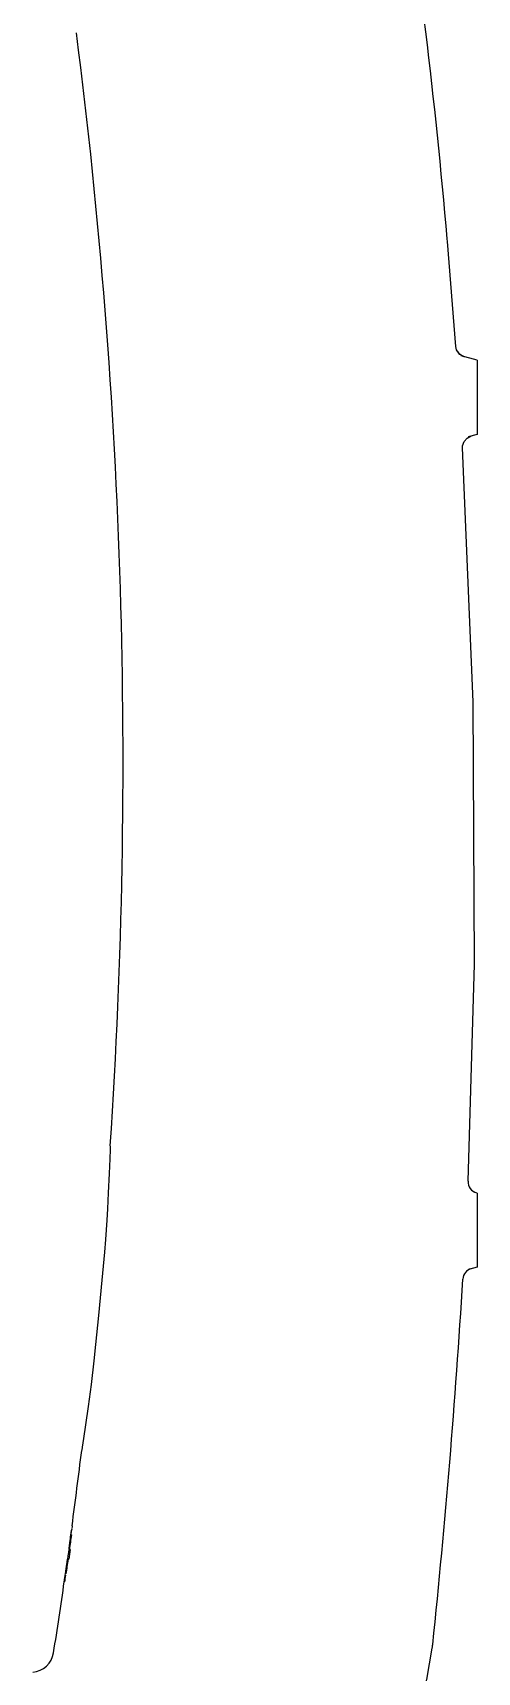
# Model space of a CAD drawing. Header units: millimetres. Extents: x 4086 to 10416, y 123 to 1549.
# Drawn here: x 7411.1 to 7435.1, y 774.4 to 863 of the extents above; entities that cross this region are included whole.
import ezdxf

# ---------------------------------------------------------------- set-up
doc = ezdxf.new("R2010")
doc.units = ezdxf.units.MM
doc.layers.add('外形图', color=7, linetype='Continuous')

msp = doc.modelspace()

# ---------------------------------------------------------------- linework, layer by layer
at = {"layer": '外形图', "linetype": 'Continuous'}
for p, q in [((7433.485, 851.75), (7433.472, 851.9)), ((7433.938, 846.071), (7433.485, 851.75)), ((7434.145, 845.65), (7434.041, 845.799)), ((7434.376, 845.519), (7434.132, 845.662)), ((7434.399, 845.513), (7434.145, 845.65)), ((7435.092, 845.327), (7434.218, 845.561)), ((7435.092, 845.327), (7435.092, 841.327)), ((7434.541, 841.128), (7434.764, 841.239)), ((7435.092, 841.327), (7434.6, 841.195)), ((7434.599, 800.968), (7434.952, 812.692)), ((7435.092, 800.327), (7434.902, 800.378)), ((7435.092, 800.327), (7435.092, 796.327)), ((7435.092, 796.327), (7434.616, 796.2)), ((7413.104, 781.727), (7413.136, 781.96)), ((7413.136, 781.96), (7413.156, 782.105)), ((7413.156, 781.857), (7413.168, 781.857)), ((7412.919, 780.382), (7412.942, 780.544)), ((7412.938, 780.48), (7412.919, 780.352)), ((7412.959, 780.539), (7412.984, 780.718)), ((7412.984, 780.718), (7413.009, 780.897)), ((7413.01, 780.539), (7412.986, 780.539)), ((7413.009, 780.897), (7413.034, 781.077)), ((7413.02, 781.081), (7413.025, 781.112)), ((7413.061, 781.077), (7413.085, 781.077)), ((7412.83, 779.767), (7412.844, 779.864)), ((7412.844, 779.864), (7412.85, 779.901)), ((7412.852, 779.9), (7412.846, 779.859)), ((7412.846, 779.861), (7412.852, 779.861)), ((7412.85, 779.901), (7412.884, 780.144)), ((7412.876, 779.759), (7412.863, 779.759)), ((7412.886, 780.13), (7412.869, 780.02)), ((7412.884, 780.144), (7412.919, 780.382)), ((7412.779, 779.327), (7412.767, 779.327)), ((7432.684, 775.935), (7432.687, 775.957))]:
    msp.add_line(p, q, dxfattribs=at)
for points in [[(7434.132, 845.662), (7433.975, 845.899), (7433.938, 846.071)], [(7434.302, 840.598), (7434.304, 840.702), (7434.379, 840.939), (7434.541, 841.128)], [(7434.952, 812.692), (7434.878, 826.866), (7434.302, 840.598)], [(7415.249, 802.855), (7415.243, 802.682), (7415.225, 802.178), (7415.195, 801.38), (7415.147, 800.335), (7415.101, 799.471)], [(7415.101, 799.471), (7415.063, 798.868), (7414.988, 797.818), (7414.933, 797.142)], [(7414.933, 797.142), (7414.798, 795.621), (7414.617, 793.706), (7414.462, 792.154)], [(7414.462, 792.154), (7414.366, 791.261), (7414.211, 789.976), (7414.055, 788.802), (7413.913, 787.809)], [(7413.913, 787.809), (7413.802, 787.059), (7413.733, 786.594), (7413.709, 786.437)], [(7427.9, 761.477), (7429.457, 765.125), (7430.774, 768.618), (7431.736, 771.6), (7432.365, 774.045), (7432.662, 775.736)]]:
    msp.add_lwpolyline(points, dxfattribs=at)
for centre, radius, start, end in [((7105.943, 823.588), 328.75, 4.94049, 8.8546), ((7105.943, 823.588), 310, 356.16931, 7.30886), ((7435.223, 800.939), 0.625, 177.32534, 255), ((6981.908, 823.059), 453.233, 354.03188, 356.53624), ((7434.937, 795.639), 0.625, 105, 176.53644), ((7105.943, 823.588), 310, 352.35368, 353.11334), ((7106.239, 823.62), 309.746, 352.10556, 352.25113), ((7361.646, 788.52), 51.91, 352.05718, 352.18728), ((7106.348, 823.632), 309.652, 352.10081, 352.24644), ((7368.759, 787.557), 44.732, 352.17131, 352.44706), ((7391.423, 784.55), 21.869, 352.45074, 352.66562), ((7376.328, 786.669), 37.118, 352.66062, 352.92947), ((7106.224, 823.622), 309.761, 351.85938, 352.00504), ((7106.327, 823.635), 309.672, 351.85457, 352.00027), ((7357.458, 789.105), 56.138, 351.93447, 352.05654), ((7466.911, 772.05), 54.626, 171.60991, 171.73795), ((7105.943, 823.588), 310, 351.07395, 351.79146), ((7410.954, 775.682), 1.25, 275, 351.07395), ((7422.099, 777.044), 10.643, 353.00659, 354.01746)]:
    msp.add_arc(centre, radius, start, end, dxfattribs=at)
for points, knots in [([(7413.19, 782.339), (7413.208, 782.339), (7413.149, 782.21), (7413.171, 782.162), (7413.164, 782.1)], [0, 0, 0, 0, 4121.785732, 18908.044399, 18908.044399, 18908.044399, 18908.044399]), ([(7413.114, 781.758), (7413.115, 781.772), (7413.119, 781.807), (7413.125, 781.841), (7413.126, 781.861)], [0, 0, 0, 0, 7739.251256, 18908.991308, 18908.991308, 18908.991308, 18908.991308]), ([(7413.126, 781.861), (7413.126, 781.862), (7413.126, 781.862), (7413.126, 781.863), (7413.126, 781.863)], [0, 0, 0, 0, 14269.794593, 18909.231264, 18909.231264, 18909.231264, 18909.231264])]:
    msp.add_open_spline(points, degree=3, knots=knots, dxfattribs=at)
for points in [[(7413.085, 781.077), (7413.06, 780.897), (7413.035, 780.718), (7413.01, 780.539)], [(7413.025, 781.112), (7413.03, 781.151), (7413.036, 781.19), (7413.041, 781.228)], [(7412.767, 779.327), (7412.788, 779.474), (7412.809, 779.62), (7412.83, 779.767)], [(7412.83, 779.683), (7412.813, 779.565), (7412.796, 779.446), (7412.779, 779.327)], [(7412.919, 780.352), (7412.908, 780.278), (7412.897, 780.204), (7412.886, 780.13)]]:
    msp.add_open_spline(points, degree=3, dxfattribs=at)

doc.saveas('drawing.dxf')
